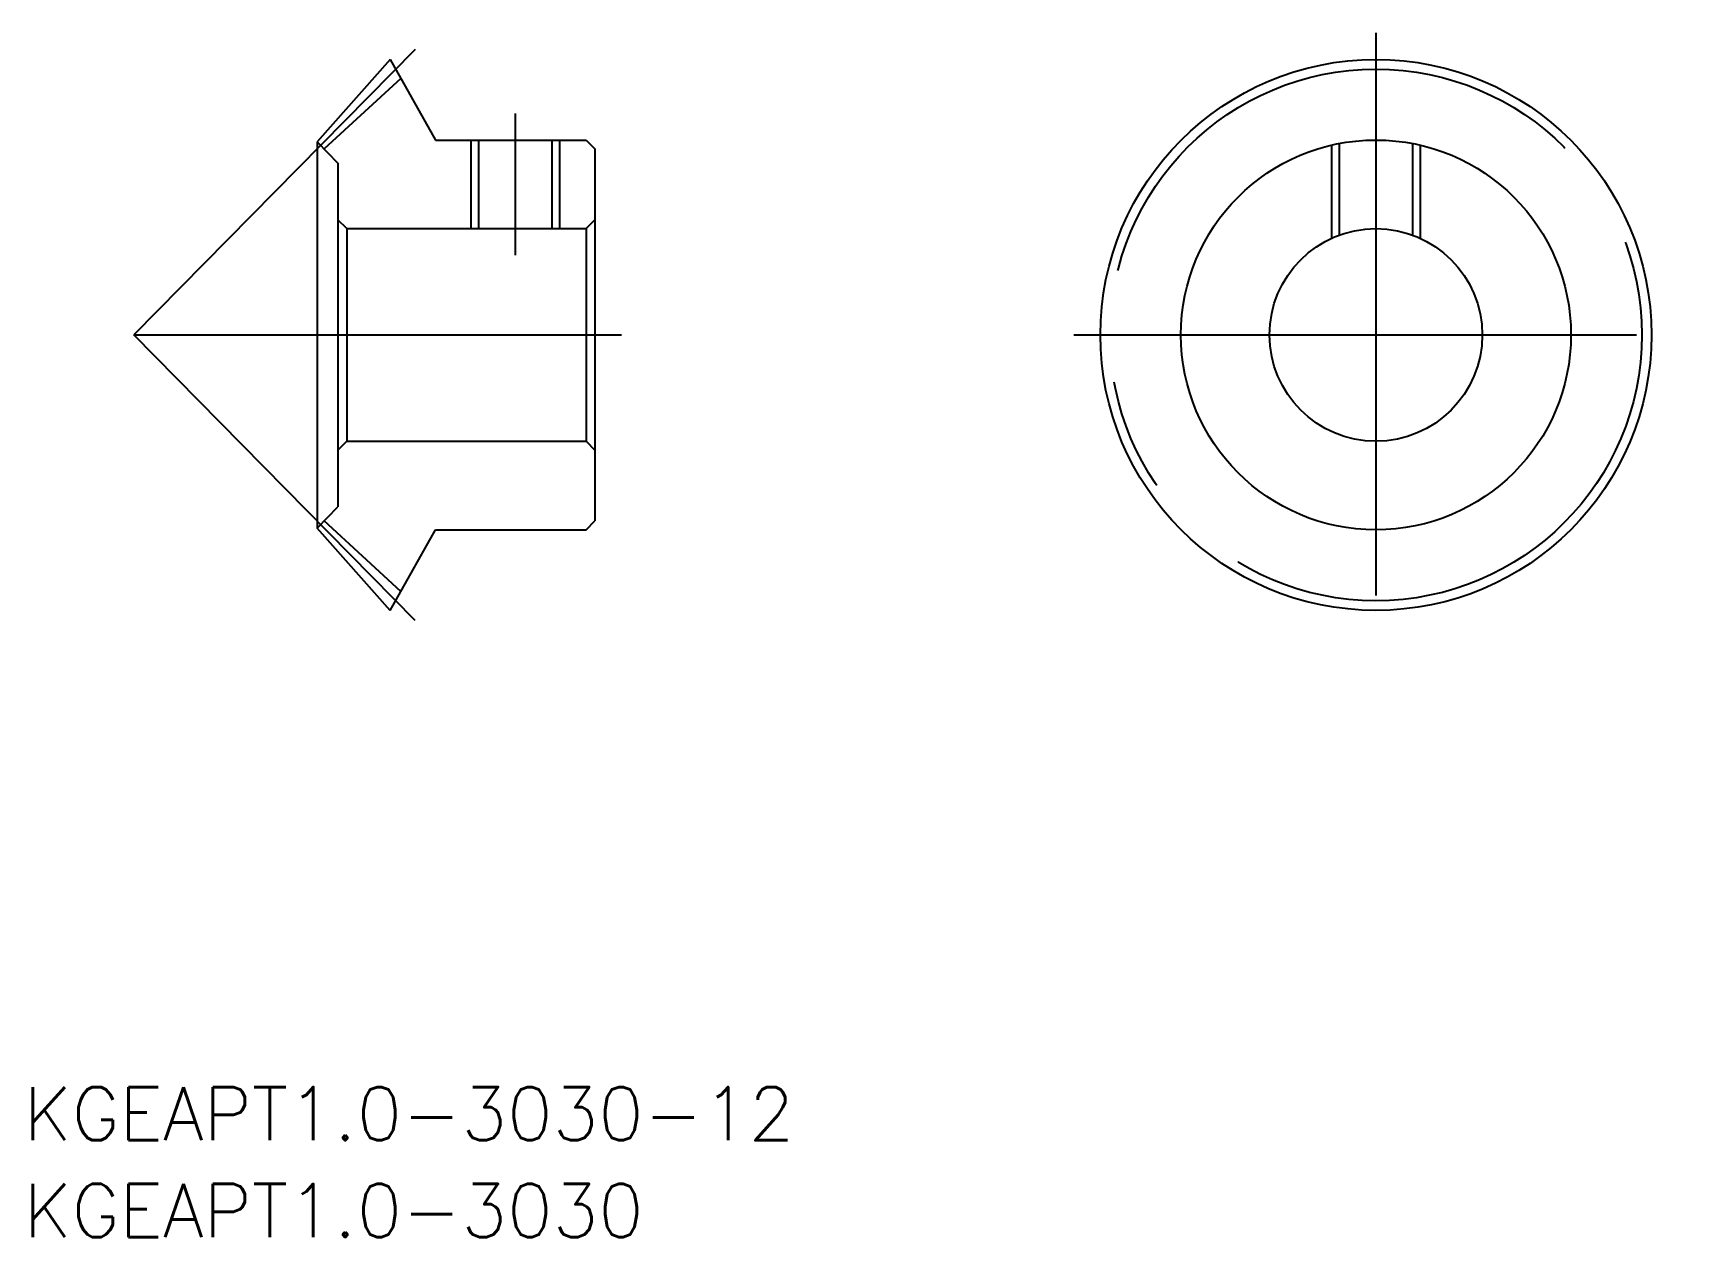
# Model space of a CAD drawing. Extents: x -75.8 to 17, y -50.9 to 17.
import ezdxf

# ---------------------------------------------------------------- set-up
doc = ezdxf.new("R2010")
doc.units = 0
doc.linetypes.add('CENTER', pattern=[50.8, 31.75, -6.35, 6.35, -6.35])
doc.linetypes.add('DASHED', pattern=[19.05, 12.7, -6.35])
doc.layers.get('0').update_dxf_attribs({"linetype": 'CONTINUOUS'})
doc.layers.add('CENTER', color=1, linetype='CENTER')
doc.styles.get("Standard").update_dxf_attribs({"font": 'txt.shx', "height": 3, "bigfont": 'bigfont.shx'})

# ---------------------------------------------------------------- blocks, each defined once
blk = doc.blocks.new('*U2')
at = {"color": 7, "linetype": 'CONTINUOUS'}
blk.add_text('KGEAPT1.0-3030', height=3, dxfattribs=at).set_placement((-76.27, -50.913))
blk = doc.blocks.new('*U3')
at = {"color": 7, "linetype": 'CONTINUOUS'}
blk.add_text('KGEAPT1.0-3030-12', height=3, dxfattribs=at).set_placement((-76.27, -45.446))

msp = doc.modelspace()

# ---------------------------------------------------------------- linework, layer by layer
at = {"color": 7, "linetype": 'CONTINUOUS'}
for p, q in [((-55.596, 15.545), (-59.726, 10.901)), ((-55.596, 15.545), (-53.056, 11)), ((-54.996, 14.471), (-59.329, 10.493)), ((-59.726, 10.901), (-59.726, -10.901)), ((-59.726, 10.901), (-58.556, 9.7)), ((-53.056, 11), (-44.556, 11)), ((-50.623, 11), (-50.623, 6)), ((-46.489, 11), (-46.489, 6)), ((-44.556, 11), (-44.056, 10.5)), ((-44.056, 10.5), (-44.056, -10.5)), ((-58.556, 9.7), (-58.556, -9.7)), ((-58.056, 6), (-58.556, 6.5)), ((-44.556, 6), (-44.056, 6.5)), ((-58.056, 6), (-44.556, 6)), ((-58.056, 6), (-58.056, -6)), ((-44.556, 6), (-44.556, -6)), ((-58.056, -6), (-58.556, -6.5)), ((-58.056, -6), (-44.556, -6)), ((-44.556, -6), (-44.056, -6.5)), ((-59.726, -10.901), (-58.556, -9.7)), ((-55.596, -15.545), (-59.726, -10.901)), ((-54.996, -14.471), (-59.329, -10.493)), ((-55.596, -15.545), (-53.056, -11)), ((-53.056, -11), (-44.556, -11)), ((-44.556, -11), (-44.056, -10.5))]:
    msp.add_line(p, q, dxfattribs=at)
at = {"color": 3, "linetype": 'CONTINUOUS'}
for p, q in [((-51.056, 11), (-51.056, 6)), ((-46.056, 11), (-46.056, 6))]:
    msp.add_line(p, q, dxfattribs=at)
at = {"color": 3, "linetype": 'DASHED'}
for p, q in [((-2.5, 10.712), (-2.5, 5.454)), ((-2.067, 10.804), (-2.067, 5.633)), ((2.067, 10.804), (2.067, 5.633)), ((2.5, 10.712), (2.5, 5.454))]:
    msp.add_line(p, q, dxfattribs=at)
at = {"color": 7, "linetype": 'CONTINUOUS'}
for radius in [15.545, 11, 6]:
    msp.add_circle((0, 0), radius, dxfattribs=at)
at = {"layer": 'CENTER', "color": 1, "linetype": 'CENTER'}
for p, q in [((0, 17.045), (0, -17.045)), ((-54.196, 16.114), (-70.056, 0)), ((-48.556, 12.5), (-48.556, 4.5)), ((-70.056, 0), (-42.556, 0)), ((-54.196, -16.114), (-70.056, 0)), ((-17.045, 0), (17.045, 0))]:
    msp.add_line(p, q, dxfattribs=at)
msp.add_circle((0, 0), 15, dxfattribs=at)

# ---------------------------------------------------------------- block references
at = {"color": 7, "linetype": 'CONTINUOUS'}
for name in ['*U3', '*U2']:
    msp.add_blockref(name, (0, 0), dxfattribs=at)

doc.saveas('drawing.dxf')
